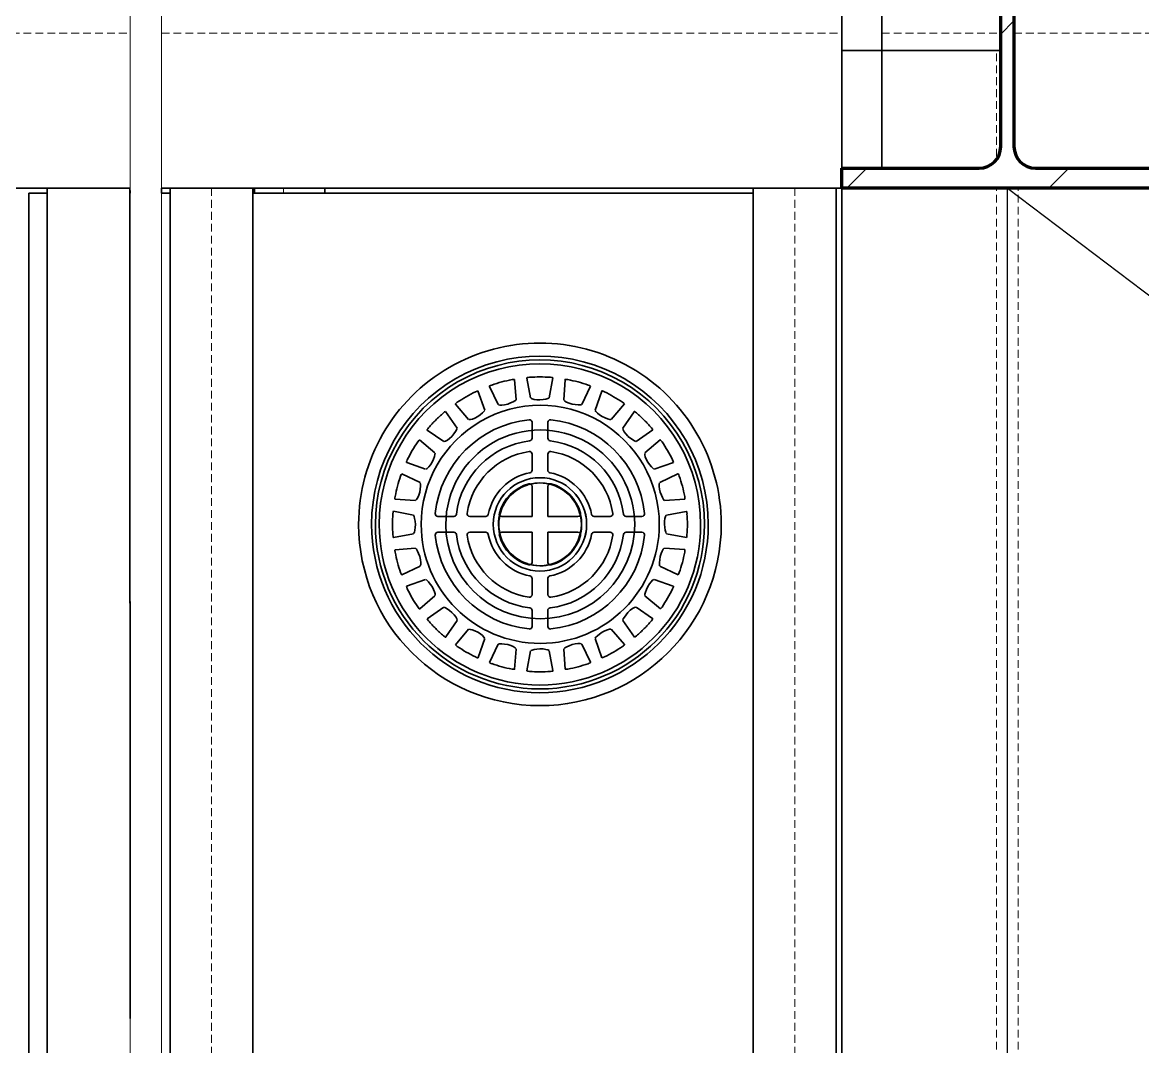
# Model space of a CAD drawing. Header units: millimetres. Extents: x -172 to 74841, y -20332 to 6639.
# Drawn here: x 56116 to 56792, y -12234 to -11616 of the extents above; entities that cross this region are included whole.
import ezdxf

# ---------------------------------------------------------------- set-up
doc = ezdxf.new("R2010")
doc.units = ezdxf.units.MM
doc.linetypes.add('DPA_Hidden 100', pattern=[7.2, 4.7, -2.5])
for name, color, linetype, lineweight in [('_ _ A-DETL-OPENING', 1, 'Continuous', 25), ('A-GENM', 1, 'Continuous', 9), ('A-GLAZ-CURT', 2, 'Continuous', 9), ('A-ROOF', 2, 'Continuous', 35), ('I-WALL-E', 2, 'Continuous', 35), ('P-SANR-FIXT', 2, 'Continuous', 35), ('S-BEAM', 2, 'Continuous', 35), ('S-COLS', 6, 'Continuous', 70), ('S-COLS-E', 2, 'Continuous', 35)]:
    doc.layers.add(name, color=color, linetype=linetype, lineweight=lineweight)

# ---------------------------------------------------------------- blocks, each defined once
blk = doc.blocks.new('H-Wide Flange-Column - H200x200x49_9-V36-4214-01 ENLARGED ENTRANCE 4 GROUND LEVEL - REFLECTED CEILING PLAN')
at = {"layer": 'S-COLS-E', "lineweight": 9}
h = blk.add_hatch(dxfattribs=at)
h.set_pattern_fill('FP_29', color=256, style=0, pattern_type=2)
h.set_pattern_definition([(45, (879547.37, 11615.78), (-251.44717, 251.44717), []), (45, (879547.37, 11996.78), (-251.44717, 251.44717), [])])
h.paths.add_polyline_path([(-7.81, -100), (100, -100), (100, -88), (17, -88), (7.81, -84.19), (4, -75), (4, 75), (7.81, 84.19), (17, 88), (100, 88), (100, 100), (-100, 100), (-100, 88), (-17, 88), (-7.81, 84.19), (-4, 75), (-4, -75), (-7.81, -84.19), (-17.02, -88), (-100, -88), (-100, -100), (-10.5, -100)])
at = {"layer": 'S-COLS'}
for p, q in [((-100, 100), (100, 100)), ((-100, 88), (-100, 100)), ((100, 100), (100, 88)), ((-17, 88), (-100, 88)), ((100, 88), (17, 88)), ((-4, -75), (-4, 75)), ((4, 75), (4, -75)), ((-100, -100), (-100, -88)), ((-100, -88), (-17, -88)), ((17, -88), (100, -88)), ((100, -88), (100, -100)), ((100, -100), (-100, -100))]:
    blk.add_line(p, q, dxfattribs=at)
for centre, start, end in [((-17, 75), 360, 90), ((17, 75), 90, 180), ((-17, -75), 270, 0), ((17, -75), 180, 270)]:
    blk.add_arc(centre, 13, start, end, dxfattribs=at)
blk = doc.blocks.new('DPA_SQ_50x50x3_2 - SQ 50X50X3_2-17713022-4214-01 ENLARGED ENTRANCE 4 GROUND LEVEL - REFLECTED CEILING PLAN')
at = {"layer": 'S-BEAM'}
for p, q in [((-1408.25, 23.5), (-1408.25, -23.5)), ((-1408.25, -23.5), (-1408.25, 23.5)), ((-1408.25, -21.8), (-1408.25, 21.8)), ((-1408.25, 21.8), (-1408.25, -21.8)), ((-1408.25, -25), (-1405.25, -25))]:
    blk.add_line(p, q, dxfattribs=at)
blk = doc.blocks.new('H-Wide Flange Beams - H200x200x49_9-17713024-4214-01 ENLARGED ENTRANCE 4 GROUND LEVEL - REFLECTED CEILING PLAN')
at = {"layer": 'S-BEAM'}
for p, q in [((-1279, -4), (-1279, -100)), ((-1279, -100), (-1279, -75.81)), ((-1279, -75.81), (-1279, -100)), ((-1279, -100), (-1279, -75.81)), ((-1279, -100), (1291, -100)), ((-1279, -100), (1291, -100)), ((-1279, -100), (1291, -100)), ((-1279, -100), (1291, -100))]:
    blk.add_line(p, q, dxfattribs=at)
at = {"layer": 'S-BEAM', "linetype": 'DPA_Hidden 100', "lineweight": 9}
blk.add_line((-1214.96, -6.5), (-1279, -6.5), dxfattribs=at)
blk = doc.blocks.new('DPA_SQ_50x50x3_2 - SQ 50X50X3_2-V37-4214-01 ENLARGED ENTRANCE 4 GROUND LEVEL - REFLECTED CEILING PLAN')
at = {"layer": 'S-BEAM'}
for p, q in [((1091.99, 25), (-1408.25, 25)), ((-1408.25, 23.5), (-1408.25, 25)), ((-1408.25, 23.5), (-1408.25, -23.5)), ((-1408.25, -23.5), (-1408.25, 23.5)), ((-1408.25, -21.41), (-1408.25, 21.8)), ((-1408.25, 21.8), (-1408.25, -21.41)), ((-1408.25, -25), (-1408.25, -23.5)), ((-1408.25, -25), (1091.99, -25))]:
    blk.add_line(p, q, dxfattribs=at)
at = {"layer": 'S-BEAM', "linetype": 'DPA_Hidden 100', "lineweight": 9}
blk.add_line((-1408.25, 0), (1091.99, 0), dxfattribs=at)
blk = doc.blocks.new('DPA_SQ_50x50x3_2 - SQ 50X50X3_2-V38-4214-01 ENLARGED ENTRANCE 4 GROUND LEVEL - REFLECTED CEILING PLAN')
at = {"layer": 'S-BEAM'}
for p, q in [((1091.99, 25), (-1408.25, 25)), ((-1408.25, 23.5), (-1408.25, 25)), ((-1408.25, 23.5), (-1408.25, -23.5)), ((-1408.25, -23.5), (-1408.25, 23.5)), ((-1408.25, -21.8), (-1408.25, 21.8)), ((-1408.25, 21.8), (-1408.25, -21.8)), ((-1408.25, -25), (-1408.25, -23.5)), ((-1408.25, -25), (1091.99, -25))]:
    blk.add_line(p, q, dxfattribs=at)
at = {"layer": 'S-BEAM', "linetype": 'DPA_Hidden 100', "lineweight": 9}
blk.add_line((-1408.25, 0), (1091.99, 0), dxfattribs=at)
blk = doc.blocks.new('DPA_SQ_50x50x3_2 - SQ 50X50X3_2-17713026-4214-01 ENLARGED ENTRANCE 4 GROUND LEVEL - REFLECTED CEILING PLAN')
at = {"layer": 'S-BEAM'}
blk.add_line((1091.99, 25), (-1400.75, 25), dxfattribs=at)
blk = doc.blocks.new('L03_Flashing_2 - L03_Flashing_3-17823054-4214-01 ENLARGED ENTRANCE 4 GROUND LEVEL - REFLECTED CEILING PLAN')
at = {"layer": 'A-ROOF'}
for p, q in [((92306.15, -16168.7), (92295.15, -16168.7)), ((92295.15, -16168.7), (92306.15, -16168.7)), ((92295.15, -16168.7), (92295.15, -18662.93)), ((92295.15, -16168.7), (92295.15, -18662.93)), ((92380.61, -16168.7), (92375.26, -16168.7)), ((92375.26, -16168.7), (92380.61, -16168.7)), ((92380.41, -16168.7), (92375.26, -16168.7)), ((92375.26, -16168.7), (92380.61, -16168.7)), ((92380.41, -16168.7), (92380.41, -18662.93)), ((92380.41, -16168.7), (92380.41, -18662.93)), ((92732.61, -16168.7), (92430.2, -16168.7)), ((92430.2, -16168.7), (92732.61, -16168.7)), ((92430.2, -16168.7), (92436.41, -16168.7)), ((92732.61, -16168.7), (92430.41, -16168.7)), ((92430.41, -18662.93), (92430.41, -16168.7)), ((92430.41, -16168.7), (92430.41, -18662.93)), ((92436.41, -16168.7), (92732.61, -16168.7)), ((92782.41, -18662.93), (92782.41, -16168.7)), ((92782.41, -16168.7), (92782.41, -18662.93))]:
    blk.add_line(p, q, dxfattribs=at)
blk = doc.blocks.new('H-Wide Flange Beams - H200x200x49_9-17713027-4214-01 ENLARGED ENTRANCE 4 GROUND LEVEL - REFLECTED CEILING PLAN')
at = {"layer": 'S-BEAM'}
for p, q in [((-1196, 100), (-1196, -100)), ((-1196, -100), (-1196, 100)), ((-1196, 100), (-1196, 17)), ((-1196, 17), (-1196, 100)), ((-1196, 17), (-1196, 4.44)), ((-1196, 4.44), (-1196, 17)), ((-1196, -17), (-1196, -4.44)), ((-1196, -4.44), (-1196, -17)), ((-1196, -100), (-1196, -17)), ((-1196, -17), (-1196, -100)), ((-1196, -100), (1304, -100)), ((-1196, -100), (1304, -100)), ((-1196, -100), (1304, -100)), ((-1196, -100), (1304, -100))]:
    blk.add_line(p, q, dxfattribs=at)
at = {"layer": 'S-BEAM', "linetype": 'DPA_Hidden 100', "lineweight": 9}
for p, q in [((1304, 6.5), (-1196, 6.5)), ((1304, -6.5), (-1196, -6.5))]:
    blk.add_line(p, q, dxfattribs=at)
blk = doc.blocks.new('DPA_SQ_50x50x3_2 - SQ 50X50X3_2-17713030-4214-01 ENLARGED ENTRANCE 4 GROUND LEVEL - REFLECTED CEILING PLAN')
at = {"layer": 'S-BEAM'}
blk.add_line((-1292.74, -25), (1588.48, -25), dxfattribs=at)
blk = doc.blocks.new('L03_Flashing_3 - L03_Flashing_3-17823207-4214-01 ENLARGED ENTRANCE 4 GROUND LEVEL - REFLECTED CEILING PLAN')
at = {"layer": 'A-ROOF'}
for p, q in [((-2924046.29, -574425.09), (-2924046.29, -571563.1)), ((-2924046.29, -571648.59), (-2924046.29, -574344.6)), ((-2924358.29, -571747.1), (-2924358.29, -571744.1)), ((-2924358.29, -571747.1), (-2924358.29, -571744.1))]:
    blk.add_line(p, q, dxfattribs=at)
blk = doc.blocks.new('DPA_SQ_50x50x3_2 - SQ 50X50X3_2-17713031-4214-01 ENLARGED ENTRANCE 4 GROUND LEVEL - REFLECTED CEILING PLAN')
at = {"layer": 'S-BEAM'}
blk.add_line((1408.25, 25), (1405.25, 25), dxfattribs=at)
at = {"layer": 'S-BEAM', "linetype": 'DPA_Hidden 100', "lineweight": 9}
blk.add_line((1405.25, 0), (1408.25, 0), dxfattribs=at)
blk = doc.blocks.new('H-Wide Flange Beams - H200x200x49_9-17713034-4214-01 ENLARGED ENTRANCE 4 GROUND LEVEL - REFLECTED CEILING PLAN')
at = {"layer": 'S-BEAM'}
for p, q in [((-871.98, 100), (-871.98, -100)), ((-871.98, -100), (-871.98, 100)), ((-871.98, 100), (-871.98, 17)), ((-871.98, 17), (-871.98, 100)), ((-461.48, 100), (-871.98, 100)), ((-871.98, 100), (-461.48, 100)), ((-871.98, 100), (-461.48, 100)), ((-871.98, 100), (-461.48, 100)), ((1578.02, 100), (-442.48, 100)), ((-442.48, 100), (1673.86, 100)), ((-392.37, 100), (1578.02, 100)), ((-392.37, 100), (1578.02, 100)), ((-871.98, 17), (-871.98, 4.44)), ((-871.98, 4.44), (-871.98, 17))]:
    blk.add_line(p, q, dxfattribs=at)
at = {"layer": 'S-BEAM', "linetype": 'DPA_Hidden 100', "lineweight": 9}
for p, q in [((-461.48, 6.5), (-871.98, 6.5)), ((1673.86, 6.5), (-442.48, 6.5))]:
    blk.add_line(p, q, dxfattribs=at)
blk = doc.blocks.new('DPA_Roof-Drain - Down Spout small-V39-4214-01 ENLARGED ENTRANCE 4 GROUND LEVEL - REFLECTED CEILING PLAN')
at = {"layer": 'P-SANR-FIXT'}
for p, q in [((-7.85, -114.7), (-5.64, -126.6)), ((5.64, -126.6), (7.88, -114.54)), ((-30.44, -119.74), (-25.22, -130.67)), ((-14.33, -127.75), (-15.28, -115.52)), ((15.27, -115.68), (14.33, -127.75)), ((25.22, -130.67), (30.51, -119.6)), ((-33.32, -134.02), (-37.4, -122.45)), ((37.35, -122.6), (33.32, -134.02)), ((-50.03, -144.99), (-56.98, -134.88)), ((-50.95, -130.45), (-43.08, -139.66)), ((43.08, -139.66), (51.05, -130.33)), ((56.89, -135.01), (50.03, -144.99)), ((-4.76, -151), (-4.76, -141.41)), ((4.76, -151), (4.76, -141.41)), ((-67.99, -146.11), (-58.01, -152.97)), ((58.01, -152.97), (68.12, -146.02)), ((-63.34, -159.92), (-72.67, -151.95)), ((72.55, -152.05), (63.34, -159.92)), ((-4.76, -170.27), (-4.76, -160.61)), ((4.76, -170.27), (4.76, -160.61)), ((-80.4, -165.65), (-68.98, -169.68)), ((68.98, -169.68), (80.55, -165.6)), ((-72.33, -177.78), (-83.4, -172.49)), ((83.26, -172.56), (72.33, -177.78)), ((-4.76, -198.24), (-4.76, -180.05)), ((4.76, -198.24), (4.76, -180.05)), ((-87.32, -187.73), (-75.25, -188.67)), ((75.25, -188.67), (87.48, -187.72)), ((-76.4, -197.36), (-88.46, -195.12)), ((88.3, -195.15), (76.4, -197.36)), ((-61.59, -198.24), (-52, -198.24)), ((-42.39, -198.24), (-32.73, -198.24)), ((-22.95, -198.24), (-4.76, -198.24)), ((22.95, -198.24), (4.76, -198.24)), ((42.39, -198.24), (32.73, -198.24)), ((61.59, -198.24), (52, -198.24)), ((-88.3, -210.85), (-76.4, -208.64)), ((-61.59, -207.76), (-52, -207.76)), ((-42.39, -207.76), (-32.73, -207.76)), ((-22.95, -207.76), (-4.76, -207.76)), ((-4.76, -207.76), (-4.76, -225.95)), ((22.95, -207.76), (4.76, -207.76)), ((4.76, -207.76), (4.76, -225.95)), ((42.39, -207.76), (32.73, -207.76)), ((61.59, -207.76), (52, -207.76)), ((76.4, -208.64), (88.46, -210.88)), ((-75.25, -217.33), (-87.48, -218.28)), ((87.32, -218.27), (75.25, -217.33)), ((-83.26, -233.44), (-72.33, -228.22)), ((72.33, -228.22), (83.4, -233.51)), ((-68.98, -236.32), (-80.55, -240.4)), ((-4.76, -235.73), (-4.76, -245.39)), ((4.76, -235.73), (4.76, -245.39)), ((80.4, -240.35), (68.98, -236.32)), ((-72.55, -253.95), (-63.34, -246.08)), ((63.34, -246.08), (72.67, -254.05)), ((-58.01, -253.03), (-68.12, -259.98)), ((-4.76, -255), (-4.76, -264.59)), ((4.76, -255), (4.76, -264.59)), ((67.99, -259.89), (58.01, -253.03)), ((-56.89, -270.99), (-50.03, -261.01)), ((50.03, -261.01), (56.98, -271.12)), ((-43.08, -266.34), (-51.05, -275.67)), ((50.95, -275.55), (43.08, -266.34)), ((-37.35, -283.4), (-33.32, -271.98)), ((-25.22, -275.33), (-30.51, -286.4)), ((30.44, -286.26), (25.22, -275.33)), ((33.32, -271.98), (37.4, -283.55)), ((-15.27, -290.32), (-14.33, -278.25)), ((-5.64, -279.4), (-7.88, -291.46)), ((7.85, -291.3), (5.64, -279.4)), ((14.33, -278.25), (15.28, -290.48))]:
    blk.add_line(p, q, dxfattribs=at)
for centre, radius, start, end in [((0, -203), 109.43, 90, 270), ((0, -203), 109.43, 270, 90), ((0, -203), 101.6, 90, 270), ((0, -203), 101.6, 270, 90), ((0, -203), 99.32, 90, 270), ((0, -203), 97, 90, 270), ((0, -203), 99.32, 270, 90), ((0, -203), 97, 270, 90), ((0, -203), 88.99, 90, 94.09363), ((0, -203), 88.99, 85.90001, 90), ((0, -203), 88.99, 105, 109.09363), ((0, -203), 88.99, 100.90001, 105), ((0, -203), 88.99, 75, 79.09363), ((0, -203), 88.99, 70.90001, 75), ((0, -203), 88.99, 120, 124.09363), ((0, -203), 88.99, 115.90001, 120), ((0, -203), 88.99, 60, 64.09363), ((0, -203), 88.99, 55.90001, 60), ((0, -203.2), 71.85, 90, 270), ((0, -203.2), 71.85, 270, 90), ((0, -203), 88.99, 135, 139.09363), ((0, -203), 63.5, 95.88684, 174.11316), ((0, -203), 88.99, 130.90001, 135), ((-6.35, -141.41), 1.59, 360, 95.88684), ((6.35, -141.41), 1.59, 84.11316, 180), ((0, -203), 63.5, 5.88684, 84.11316), ((0, -203), 88.99, 45, 49.09363), ((0, -203), 88.99, 40.90001, 45), ((0, -203.2), 57.01, 90, 270), ((0, -203.2), 57.01, 270, 90), ((0, -203), 88.99, 145.90001, 150), ((0, -203), 50.8, 96.96206, 173.09218), ((-6.35, -151), 1.59, 276.96206, 0), ((6.35, -151), 1.59, 180, 263.03794), ((0, -203), 50.8, 7.04653, 83.03794), ((0, -203), 88.99, 30, 34.09363), ((0, -203), 88.99, 150, 154.09363), ((0, -203), 44.45, 98.51962, 171.48038), ((-6.35, -160.61), 1.59, 360, 98.51962), ((6.35, -160.61), 1.59, 81.48038, 180), ((0, -203), 44.45, 8.51962, 81.48038), ((0, -203), 88.99, 25.90001, 30), ((0, -203), 88.99, 160.90001, 165), ((0, -203), 31.75, 100.98058, 169.01942), ((0, -203), 28.18, 360, 180), ((0, -203), 28.17, 0, 180), ((-6.35, -170.27), 1.59, 280.98058, 0), ((6.35, -170.27), 1.59, 180, 259.01942), ((0, -203), 31.75, 10.98058, 79.01942), ((0, -203), 88.99, 15, 19.09363), ((0, -203), 88.99, 165, 169.09363), ((0, -203), 25, 30, 180), ((0, -203), 25, 0, 180), ((0, -203), 25.4, 105.46601, 164.53399), ((0, -203.2), 25, 90, 125.67445), ((0, -203.2), 25, 90, 125.67445), ((-6.35, -180.05), 1.59, 360, 105.46601), ((0, -203.2), 25, 54.32555, 90), ((0, -203.2), 25, 54.32555, 90), ((6.35, -180.05), 1.59, 74.53399, 180), ((0, -203), 25.4, 15.46601, 74.53399), ((0, -203), 88.99, 10.90001, 15), ((0, -203.2), 25, 126.38263, 161.39841), ((0, -203.2), 25, 126.38263, 161.39841), ((0, -203.2), 25, 18.60159, 53.61737), ((0, -203.2), 25, 18.60159, 53.61737), ((0, -203.2), 25, 162.36699, 196.70103), ((0, -203.2), 25, 162.36699, 196.70103), ((0, -203), 25, 0, 28.80131), ((0, -203.2), 25, 343.29897, 17.63301), ((0, -203.2), 25, 343.29897, 17.63301), ((0, -203), 88.99, 175.90001, 180), ((-61.59, -196.65), 1.59, 174.11316, 270), ((-42.39, -196.65), 1.59, 171.48038, 270), ((-32.73, -196.65), 1.59, 270, 349.01942), ((-22.95, -196.65), 1.59, 164.53399, 270), ((22.95, -196.65), 1.59, 270, 15.46601), ((32.73, -196.65), 1.59, 190.98058, 270), ((42.39, -196.65), 1.59, 270, 8.51962), ((61.59, -196.65), 1.59, 270, 5.88684), ((0, -203), 88.99, 360, 4.09363), ((0, -203), 88.99, 180, 184.09363), ((-61.59, -209.35), 1.59, 90, 185.88684), ((0, -203), 63.5, 185.88684, 264.11316), ((0, -203), 50.8, 186.90782, 263.03794), ((-42.39, -209.35), 1.59, 90, 188.51962), ((0, -203), 44.45, 188.51962, 261.48038), ((-32.73, -209.35), 1.59, 10.98058, 90), ((0, -203), 31.75, 190.98058, 259.01942), ((0, -203), 28.18, 180, 360), ((0, -203), 28.17, 180, 360), ((0, -203), 25, 180, 237.32506), ((0, -203), 25, 180, 360), ((-22.95, -209.35), 1.59, 90, 195.46601), ((0, -203), 31.75, 280.98058, 349.01942), ((0, -203), 50.8, 276.96206, 352.95347), ((0, -203), 63.5, 275.88684, 354.11316), ((0, -203), 44.45, 278.51962, 351.48038), ((0, -203), 25, 302.67494, 0), ((22.95, -209.35), 1.59, 344.53399, 90), ((32.73, -209.35), 1.59, 90, 169.01942), ((42.39, -209.35), 1.59, 351.48038, 90), ((61.59, -209.35), 1.59, 354.11316, 90), ((0, -203), 88.99, 355.90001, 360), ((0, -203), 25.4, 195.46601, 254.53399), ((0, -203.2), 25, 200.12939, 231.01401), ((0, -203.2), 25, 200.12939, 231.01401), ((0, -203), 25.4, 285.46601, 344.53399), ((0, -203.2), 25, 310.41961, 339.87061), ((0, -203.2), 25, 310.41961, 339.87061), ((0, -203), 88.99, 190.90001, 195), ((0, -203), 88.99, 345, 349.09363), ((0, -203), 88.99, 195, 199.09363), ((0, -203.2), 25, 237.896, 267.46478), ((0, -203.2), 25, 237.896, 267.46478), ((0, -203), 25, 240, 300), ((-6.35, -225.95), 1.59, 254.53399, 0), ((0, -203.2), 25, 272.53522, 302.104), ((0, -203.2), 25, 272.53522, 302.104), ((6.35, -225.95), 1.59, 180, 285.46601), ((0, -203), 88.99, 340.90001, 345), ((-6.35, -235.73), 1.59, 0, 79.01942), ((6.35, -235.73), 1.59, 100.98058, 180), ((0, -203), 88.99, 205.90001, 210), ((0, -203), 88.99, 330, 334.09363), ((0, -203), 88.99, 210, 214.09363), ((-6.35, -245.39), 1.59, 261.48038, 0), ((6.35, -245.39), 1.59, 180, 278.51962), ((0, -203), 88.99, 325.90001, 330), ((-6.35, -255), 1.59, 0, 83.03794), ((6.35, -255), 1.59, 96.96206, 180), ((0, -203), 88.99, 220.90001, 225), ((0, -203), 88.99, 315, 319.09363), ((0, -203), 88.99, 225, 229.09363), ((-6.35, -264.59), 1.59, 264.11316, 0), ((6.35, -264.59), 1.59, 180, 275.88684), ((0, -203), 88.99, 310.90001, 315), ((0, -203), 88.99, 235.90001, 240), ((0, -203), 88.99, 300, 304.09363), ((0, -203), 88.99, 240, 244.09363), ((0, -203), 88.99, 295.90001, 300), ((0, -203), 88.99, 250.90001, 255), ((0, -203), 88.99, 255, 259.09363), ((0, -203), 88.99, 280.90001, 285), ((0, -203), 88.99, 285, 289.09363), ((0, -203), 88.99, 265.90001, 270), ((0, -203), 88.99, 270, 274.09363)]:
    blk.add_arc(centre, radius, start, end, dxfattribs=at)
for centre, major_axis, ratio, start_param, end_param in [((-6.3, -114.49), (1.65, 0.13), 0.156293, 1.59023, 3.469895), ((6.3, -114.51), (-1.64, 0.12), 0.165585, 3.431086, 4.688682), ((-28.99, -119.14), (1.56, 0.55), 0.156293, 1.59023, 3.469895), ((-16.81, -115.89), (1.61, 0.31), 0.165585, 0.289493, 1.547089), ((16.82, -115.88), (-1.62, 0.3), 0.156293, 4.731823, 6.611488), ((28.99, -119.15), (-1.55, 0.54), 0.165585, 3.431086, 4.688682), ((-38.79, -123.21), (1.48, 0.72), 0.165585, 0.289493, 1.547089), ((-19.71, -129.76), (5.37, 2.03), 0.125183, 4.712734, 6.052241), ((0.12, -126.5), (-5.74, 0.02), 0.239262, 0.212711, 1.548163), ((-0.09, -127.16), (5.72, 0.57), 0.125183, 4.712734, 6.052241), ((19.92, -129.14), (-5.54, 1.51), 0.239262, 0.212711, 1.548163), ((38.8, -123.2), (-1.49, 0.71), 0.156293, 4.731823, 6.611488), ((-58.12, -135.97), (1.24, 1.07), 0.165585, 0.289493, 1.547089), ((-49.71, -129.5), (1.36, 0.94), 0.156293, 1.59023, 3.469895), ((-37.99, -137.36), (4.67, 3.35), 0.125183, 4.712734, 6.052241), ((-19.68, -129.08), (5.56, 1.46), 0.239262, 3.354304, 4.689756), ((19.55, -129.72), (-5.67, 0.93), 0.125183, 1.571141, 2.910649), ((38.36, -136.81), (-4.96, 2.89), 0.239262, 0.212711, 1.548163), ((49.71, -129.51), (-1.36, 0.92), 0.165585, 3.431086, 4.688682), ((58.13, -135.96), (-1.26, 1.07), 0.156293, 4.731823, 6.611488), ((-38.14, -136.69), (4.99, 2.85), 0.239262, 3.354304, 4.689756), ((37.85, -137.28), (-5.24, 2.36), 0.125183, 1.571141, 2.910649), ((-67.04, -144.87), (1.07, 1.26), 0.156293, 1.59023, 3.469895), ((-53.69, -149.43), (3.64, 4.45), 0.125183, 4.712734, 6.052241), ((54.18, -148.99), (-4.04, 4.08), 0.239262, 0.212711, 1.548163), ((67.03, -144.88), (-1.07, 1.24), 0.165585, 3.431086, 4.688682), ((-73.49, -153.29), (0.92, 1.36), 0.165585, 0.289493, 1.547089), ((-54.01, -148.82), (4.08, 4.04), 0.239262, 3.354304, 4.689756), ((53.57, -149.31), (-4.45, 3.64), 0.125183, 1.571141, 2.910649), ((73.5, -153.29), (-0.94, 1.36), 0.156293, 4.731823, 6.611488), ((-65.72, -165.15), (2.36, 5.24), 0.125183, 4.712734, 6.052241), ((66.31, -164.86), (-2.85, 4.99), 0.239262, 0.212711, 1.548163), ((-79.8, -164.2), (0.71, 1.49), 0.156293, 1.59023, 3.469895), ((-66.19, -164.64), (2.89, 4.96), 0.239262, 3.354304, 4.689756), ((65.64, -165.01), (-3.35, 4.67), 0.125183, 1.571141, 2.910649), ((79.79, -164.21), (-0.72, 1.48), 0.165585, 3.431086, 4.688682), ((-83.85, -174.01), (0.54, 1.55), 0.165585, 0.289493, 1.547089), ((83.86, -174.01), (-0.55, 1.56), 0.156293, 4.731823, 6.611488), ((-73.28, -183.45), (0.93, 5.67), 0.125183, 4.712734, 6.052241), ((73.92, -183.32), (-1.46, 5.56), 0.239262, 0.212711, 1.548163), ((-87.12, -186.18), (0.3, 1.62), 0.156293, 1.59023, 3.469895), ((-73.86, -183.08), (1.51, 5.54), 0.239262, 3.354304, 4.689756), ((73.24, -183.29), (-2.03, 5.37), 0.125183, 1.571141, 2.910649), ((87.11, -186.19), (-0.31, 1.61), 0.165585, 3.431086, 4.688682), ((-88.49, -196.7), (0.12, 1.64), 0.165585, 0.289493, 1.547089), ((88.51, -196.7), (-0.13, 1.65), 0.156293, 4.731823, 6.611488), ((-75.84, -203.09), (-0.57, 5.72), 0.125183, 4.712734, 6.052241), ((-51.98, -196.64), (0.19, 1.59), 0.98149, 3.2478, 4.669778), ((51.98, -196.64), (-0.19, 1.59), 0.98149, 1.536443, 3.035386), ((76.5, -203.12), (0.02, 5.74), 0.239262, 0.212711, 1.548163), ((-88.51, -209.3), (-0.13, 1.65), 0.156293, 1.59023, 3.469895), ((-76.5, -202.88), (0.02, 5.74), 0.239262, 3.354304, 4.689756), ((-51.98, -209.36), (-0.19, 1.59), 0.98149, 4.755, 6.176978), ((51.98, -209.36), (0.19, 1.59), 0.98149, 0.106207, 1.60515), ((75.84, -202.91), (-0.57, 5.72), 0.125183, 1.571141, 2.910649), ((88.49, -209.3), (0.12, 1.64), 0.165585, 3.431086, 4.688682), ((-87.11, -219.81), (-0.31, 1.61), 0.165585, 0.289493, 1.547089), ((-73.24, -222.71), (-2.03, 5.37), 0.125183, 4.712734, 6.052241), ((-73.92, -222.68), (-1.46, 5.56), 0.239262, 3.354304, 4.689756), ((73.28, -222.55), (0.93, 5.67), 0.125183, 1.571141, 2.910649), ((73.86, -222.92), (1.51, 5.54), 0.239262, 0.212711, 1.548163), ((87.12, -219.82), (0.3, 1.62), 0.156293, 4.731823, 6.611488), ((-83.86, -231.99), (-0.55, 1.56), 0.156293, 1.59023, 3.469895), ((-65.64, -240.99), (-3.35, 4.67), 0.125183, 4.712734, 6.052241), ((66.19, -241.36), (2.89, 4.96), 0.239262, 0.212711, 1.548163), ((83.85, -231.99), (0.54, 1.55), 0.165585, 3.431086, 4.688682), ((-79.79, -241.79), (-0.72, 1.48), 0.165585, 0.289493, 1.547089), ((-66.31, -241.14), (-2.85, 4.99), 0.239262, 3.354304, 4.689756), ((65.72, -240.85), (2.36, 5.24), 0.125183, 1.571141, 2.910649), ((79.8, -241.8), (0.71, 1.49), 0.156293, 4.731823, 6.611488), ((-73.5, -252.71), (-0.94, 1.36), 0.156293, 1.59023, 3.469895), ((-53.57, -256.69), (-4.45, 3.64), 0.125183, 4.712734, 6.052241), ((-54.18, -257.01), (-4.04, 4.08), 0.239262, 3.354304, 4.689756), ((53.69, -256.57), (3.64, 4.45), 0.125183, 1.571141, 2.910649), ((54.01, -257.18), (4.08, 4.04), 0.239262, 0.212711, 1.548163), ((73.49, -252.71), (0.92, 1.36), 0.165585, 3.431086, 4.688682), ((-67.03, -261.12), (-1.07, 1.24), 0.165585, 0.289493, 1.547089), ((67.04, -261.13), (1.07, 1.26), 0.156293, 4.731823, 6.611488), ((-58.13, -270.04), (-1.26, 1.07), 0.156293, 1.59023, 3.469895), ((-37.85, -268.72), (-5.24, 2.36), 0.125183, 4.712734, 6.052241), ((-38.36, -269.19), (-4.96, 2.89), 0.239262, 3.354304, 4.689756), ((37.99, -268.64), (4.67, 3.35), 0.125183, 1.571141, 2.910649), ((38.14, -269.31), (4.99, 2.85), 0.239262, 0.212711, 1.548163), ((58.12, -270.03), (1.24, 1.07), 0.165585, 3.431086, 4.688682), ((-49.71, -276.49), (-1.36, 0.92), 0.165585, 0.289493, 1.547089), ((-19.55, -276.28), (-5.67, 0.93), 0.125183, 4.712734, 6.052241), ((-19.92, -276.86), (-5.54, 1.51), 0.239262, 3.354304, 4.689756), ((19.71, -276.24), (5.37, 2.03), 0.125183, 1.571141, 2.910649), ((19.68, -276.92), (5.56, 1.46), 0.239262, 0.212711, 1.548163), ((49.71, -276.5), (1.36, 0.94), 0.156293, 4.731823, 6.611488), ((-38.8, -282.8), (-1.49, 0.71), 0.156293, 1.59023, 3.469895), ((0.09, -278.84), (5.72, 0.57), 0.125183, 1.571141, 2.910649), ((-0.12, -279.5), (-5.74, 0.02), 0.239262, 3.354304, 4.689756), ((38.79, -282.79), (1.48, 0.72), 0.165585, 3.431086, 4.688682), ((-28.99, -286.85), (-1.55, 0.54), 0.165585, 0.289493, 1.547089), ((-16.82, -290.12), (-1.62, 0.3), 0.156293, 1.59023, 3.469895), ((16.81, -290.11), (1.61, 0.31), 0.165585, 3.431086, 4.688682), ((28.99, -286.86), (1.56, 0.55), 0.156293, 4.731823, 6.611488), ((-6.3, -291.49), (-1.64, 0.12), 0.165585, 0.289493, 1.547089), ((6.3, -291.51), (1.65, 0.13), 0.156293, 4.731823, 6.611488)]:
    blk.add_ellipse(centre, major_axis=major_axis, ratio=ratio, start_param=start_param, end_param=end_param, dxfattribs=at)
blk = doc.blocks.new('Structural Framing 16 - Structural Framing 1-17823344-4214-01 ENLARGED ENTRANCE 4 GROUND LEVEL - REFLECTED CEILING PLAN')
at = {"layer": 'S-BEAM'}
for p, q in [((-2923627.22, -571744.1), (-2923626.67, -574244.33)), ((-2923627.22, -571744.1), (-2923626.67, -574244.33)), ((-2923577.11, -572242.69), (-2923577.22, -571744.1)), ((-2923577.22, -571744.1), (-2923577.11, -572245.41))]:
    blk.add_line(p, q, dxfattribs=at)
blk = doc.blocks.new('DPA_SQ_50x50x3_2 - SQ 50X50X3_2-V40-4214-01 ENLARGED ENTRANCE 4 GROUND LEVEL - REFLECTED CEILING PLAN')
at = {"layer": 'S-BEAM'}
for p, q in [((-1405.25, 25), (-1408.25, 25)), ((-1408.25, 23.5), (-1408.25, -23.5)), ((-1408.25, -23.5), (-1408.25, 23.5)), ((-1408.25, -21.8), (-1408.25, 21.8)), ((-1408.25, 21.8), (-1408.25, -21.8)), ((-1408.25, -25), (1088.99, -25))]:
    blk.add_line(p, q, dxfattribs=at)
blk = doc.blocks.new('DPA_SQ_50x50x3_2 - SQ 50X50X3_2-V41-4214-01 ENLARGED ENTRANCE 4 GROUND LEVEL - REFLECTED CEILING PLAN')
at = {"layer": 'S-BEAM'}
for p, q in [((1088.99, 25), (-1408.25, 25)), ((-1408.25, 23.5), (-1408.25, -23.5)), ((-1408.25, -23.5), (-1408.25, 23.5)), ((-1408.25, -21.41), (-1408.25, 21.8)), ((-1408.25, 21.8), (-1408.25, -21.41)), ((-1408.25, -25), (1088.99, -25))]:
    blk.add_line(p, q, dxfattribs=at)
blk = doc.blocks.new('DPA_SQ_50x50x3_2 - SQ 50X50X3_2-V42-4214-01 ENLARGED ENTRANCE 4 GROUND LEVEL - REFLECTED CEILING PLAN')
at = {"layer": 'S-BEAM'}
blk.add_line((-1272.74, -25), (1588.48, -25), dxfattribs=at)
blk = doc.blocks.new('H-Wide Flange Beams - H200x200x49_9-17713035-4214-01 ENLARGED ENTRANCE 4 GROUND LEVEL - REFLECTED CEILING PLAN')
at = {"layer": 'S-BEAM'}
for p, q in [((2537.88, 100), (-660.5, 100)), ((-660.5, 100), (2537.88, 100)), ((-660.5, 100), (2537.88, 100)), ((-660.5, 100), (2537.88, 100))]:
    blk.add_line(p, q, dxfattribs=at)
at = {"layer": 'S-BEAM', "linetype": 'DPA_Hidden 100', "lineweight": 9}
blk.add_line((2534.5, 6.5), (-660.5, 6.5), dxfattribs=at)
blk = doc.blocks.new('H-Wide Flange Beams - H200x200x49_9-17713036-4214-01 ENLARGED ENTRANCE 4 GROUND LEVEL - REFLECTED CEILING PLAN')
at = {"layer": 'S-BEAM'}
for p, q in [((-736.5, 100), (2537.88, 100)), ((2537.88, -88), (2537.88, 88)), ((2537.88, 17), (2537.88, 4.44)), ((2537.88, 4.44), (2537.88, 17)), ((2537.88, 17), (2537.88, -88))]:
    blk.add_line(p, q, dxfattribs=at)
at = {"layer": 'S-BEAM', "linetype": 'DPA_Hidden 100', "lineweight": 9}
blk.add_line((2537.88, 6.5), (2466.07, 6.5), dxfattribs=at)
blk = doc.blocks.new('DPA_SQ_50x50x3_2 - SQ 50X50X3_2-17713038-4214-01 ENLARGED ENTRANCE 4 GROUND LEVEL - REFLECTED CEILING PLAN')
at = {"layer": 'S-BEAM'}
blk.add_line((1408.25, 25), (1405.25, 25), dxfattribs=at)
blk = doc.blocks.new('DPA_SQ_50x50x3_2 - SQ 50X50X3_2-V45-4214-01 ENLARGED ENTRANCE 4 GROUND LEVEL - REFLECTED CEILING PLAN')
at = {"layer": 'S-BEAM'}
blk.add_line((1405.25, -25), (1408.25, -25), dxfattribs=at)
blk = doc.blocks.new('System Panel - DPA-AR_SP_Glass Panel 19mm-18230875-4214-01 ENLARGED ENTRANCE 4 GROUND LEVEL - REFLECTED CEILING PLAN')
at = {"layer": 'A-GLAZ-CURT'}
for p, q in [((-1620.67, 9.5), (1620.67, 9.5)), ((1620.67, -9.5), (-1620.67, -9.5))]:
    blk.add_line(p, q, dxfattribs=at)

msp = doc.modelspace()

# ---------------------------------------------------------------- linework, layer by layer
at = {"layer": '_ _ A-DETL-OPENING'}
for p, q in [((56710.7, -14215.78), (56710.7, -11715.78)), ((56710.7, -11715.78), (60010.7, -11715.78)), ((56710.7, -11715.78), (60010.7, -14215.78))]:
    msp.add_line(p, q, dxfattribs=at)
at = {"layer": 'A-GENM'}
for p, q in [((56181.2, -11715.78), (56181.2, -11718.78)), ((56181.2, -11718.78), (56181.2, -11715.78))]:
    msp.add_line(p, q, dxfattribs=at)
at = {"layer": 'A-ROOF'}
for p, q in [((56200.2, -11718.78), (56205.54, -11718.78)), ((56205.54, -11718.78), (56200.2, -11718.78)), ((56255.14, -11718.78), (56306.2, -11718.78)), ((56306.2, -11718.78), (56255.14, -11718.78))]:
    msp.add_line(p, q, dxfattribs=at)
at = {"layer": 'I-WALL-E'}
msp.add_line((56181.2, -11718.78), (56181.2, -11717.28), dxfattribs=at)

# ---------------------------------------------------------------- block references
at = {"layer": 'A-GLAZ-CURT', "rotation": 270}
msp.add_blockref('System Panel - DPA-AR_SP_Glass Panel 19mm-18230875-4214-01 ENLARGED ENTRANCE 4 GROUND LEVEL - REFLECTED CEILING PLAN', (56190.7, -12935.61), dxfattribs=at)
at = {"layer": 'A-ROOF'}
for name, p in [('L03_Flashing_3 - L03_Flashing_3-17823207-4214-01 ENLARGED ENTRANCE 4 GROUND LEVEL - REFLECTED CEILING PLAN', (2980656.99, 560028.32)), ('L03_Flashing_2 - L03_Flashing_3-17823054-4214-01 ENLARGED ENTRANCE 4 GROUND LEVEL - REFLECTED CEILING PLAN', (-36175.06, 4449.92))]:
    msp.add_blockref(name, p, dxfattribs=at)
at = {"layer": 'P-SANR-FIXT', "rotation": 89.99999999885375}
msp.add_blockref('DPA_Roof-Drain - Down Spout small-V39-4214-01 ENLARGED ENTRANCE 4 GROUND LEVEL - REFLECTED CEILING PLAN', (56225.57, -11918.78), dxfattribs=at)
at = {"layer": 'S-BEAM', "extrusion": (0, 0, -1)}
for name, p, rotation in [('DPA_SQ_50x50x3_2 - SQ 50X50X3_2-V45-4214-01 ENLARGED ENTRANCE 4 GROUND LEVEL - REFLECTED CEILING PLAN', (-56225.2, -13124.02), 89.99999999999581), ('DPA_SQ_50x50x3_2 - SQ 50X50X3_2-17713038-4214-01 ENLARGED ENTRANCE 4 GROUND LEVEL - REFLECTED CEILING PLAN', (-56273.7, -13124.02), 89.99999999999581), ('DPA_SQ_50x50x3_2 - SQ 50X50X3_2-17713030-4214-01 ENLARGED ENTRANCE 4 GROUND LEVEL - REFLECTED CEILING PLAN', (-56635.7, -13124.02), 89.99999999999461), ('DPA_SQ_50x50x3_2 - SQ 50X50X3_2-V42-4214-01 ENLARGED ENTRANCE 4 GROUND LEVEL - REFLECTED CEILING PLAN', (-56635.7, -13124.02), 89.99999999999461), ('DPA_SQ_50x50x3_2 - SQ 50X50X3_2-V37-4214-01 ENLARGED ENTRANCE 4 GROUND LEVEL - REFLECTED CEILING PLAN', (-56230.34, -13124.02), 269.9999999999958), ('DPA_SQ_50x50x3_2 - SQ 50X50X3_2-V41-4214-01 ENLARGED ENTRANCE 4 GROUND LEVEL - REFLECTED CEILING PLAN', (-56230.34, -13124.02), 269.9999999999958), ('DPA_SQ_50x50x3_2 - SQ 50X50X3_2-17713022-4214-01 ENLARGED ENTRANCE 4 GROUND LEVEL - REFLECTED CEILING PLAN', (-56231.2, -13124.02), 269.9999999999958), ('DPA_SQ_50x50x3_2 - SQ 50X50X3_2-17713031-4214-01 ENLARGED ENTRANCE 4 GROUND LEVEL - REFLECTED CEILING PLAN', (-56273.7, -13124.02), 89.99999999999581), ('DPA_SQ_50x50x3_2 - SQ 50X50X3_2-V38-4214-01 ENLARGED ENTRANCE 4 GROUND LEVEL - REFLECTED CEILING PLAN', (-56582.34, -13124.02), 269.9999999999958), ('DPA_SQ_50x50x3_2 - SQ 50X50X3_2-V40-4214-01 ENLARGED ENTRANCE 4 GROUND LEVEL - REFLECTED CEILING PLAN', (-56582.34, -13124.02), 269.9999999999958), ('DPA_SQ_50x50x3_2 - SQ 50X50X3_2-17713026-4214-01 ENLARGED ENTRANCE 4 GROUND LEVEL - REFLECTED CEILING PLAN', (-56635.7, -13124.02), 269.9999999999958)]:
    msp.add_blockref(name, p, dxfattribs=dict(at, rotation=rotation))
at = {"layer": 'S-BEAM'}
for name, p, rotation in [('H-Wide Flange Beams - H200x200x49_9-17713034-4214-01 ENLARGED ENTRANCE 4 GROUND LEVEL - REFLECTED CEILING PLAN', (55738.72, -11615.78), 180), ('H-Wide Flange Beams - H200x200x49_9-17713036-4214-01 ENLARGED ENTRANCE 4 GROUND LEVEL - REFLECTED CEILING PLAN', (59172.77, -11615.78), 180), ('H-Wide Flange Beams - H200x200x49_9-17713035-4214-01 ENLARGED ENTRANCE 4 GROUND LEVEL - REFLECTED CEILING PLAN', (59249.2, -11615.78), 180), ('H-Wide Flange Beams - H200x200x49_9-17713024-4214-01 ENLARGED ENTRANCE 4 GROUND LEVEL - REFLECTED CEILING PLAN', (56710.7, -12911.78), 270), ('H-Wide Flange Beams - H200x200x49_9-17713027-4214-01 ENLARGED ENTRANCE 4 GROUND LEVEL - REFLECTED CEILING PLAN', (56710.7, -12911.78), 270)]:
    msp.add_blockref(name, p, dxfattribs=dict(at, rotation=rotation))
msp.add_blockref('Structural Framing 16 - Structural Framing 1-17823344-4214-01 ENLARGED ENTRANCE 4 GROUND LEVEL - REFLECTED CEILING PLAN', (2979758.31, 560028.32), dxfattribs=at)
at = {"layer": 'S-COLS-E'}
msp.add_blockref('H-Wide Flange-Column - H200x200x49_9-V36-4214-01 ENLARGED ENTRANCE 4 GROUND LEVEL - REFLECTED CEILING PLAN', (56710.7, -11615.78), dxfattribs=at)

doc.saveas('drawing.dxf')
